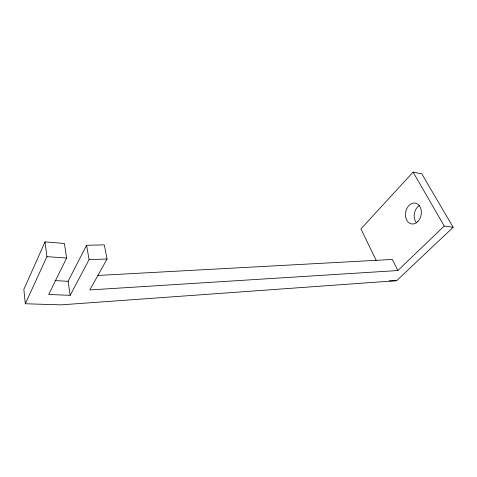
<?xml version="1.0" encoding="UTF-8"?>
<svg xmlns="http://www.w3.org/2000/svg" width="477" height="477" viewBox="0 0 477 477"><rect width="100%" height="100%" fill="white"/><g stroke="black" fill="none" stroke-linecap="round" stroke-linejoin="round"><path stroke-width="0.72" d="M453.15 227.29L444.236 226.05L397.86 270.537L89.831 289.938L107.057 259.017L104.314 244.862L86.575 245.279L89.08 259.607L70.185 295.329L48.684 294.482L66.601 258.033L64.407 243.467L45.011 241.881L23.85 289.372L25.305 303.748L60.895 304.869L396.673 280.679L453.15 227.29L421.811 173.843L413.118 172.131L360.94 228.877L376.258 260.621M25.305 303.748L46.925 256.656L45.011 241.881M70.185 295.329L68.098 281.293L86.575 245.279M97.874 275.456L392.309 259.44L397.86 270.537M89.08 259.607L107.057 259.017M389.238 280.893L396.673 280.679M54.933 280.619L68.098 281.293M46.925 256.656L66.601 258.033M413.118 172.131L444.236 226.05M416.475 222.866A10.488 7.888 -79.3 0 1 419.48 205.432M417.918 221.471A10.595 7.853 -79.5 0 0 416.82 203.584A10.595 7.853 -79.5 0 0 405.474 215.485A10.595 7.853 -79.5 0 0 417.918 221.471"/></g></svg>
